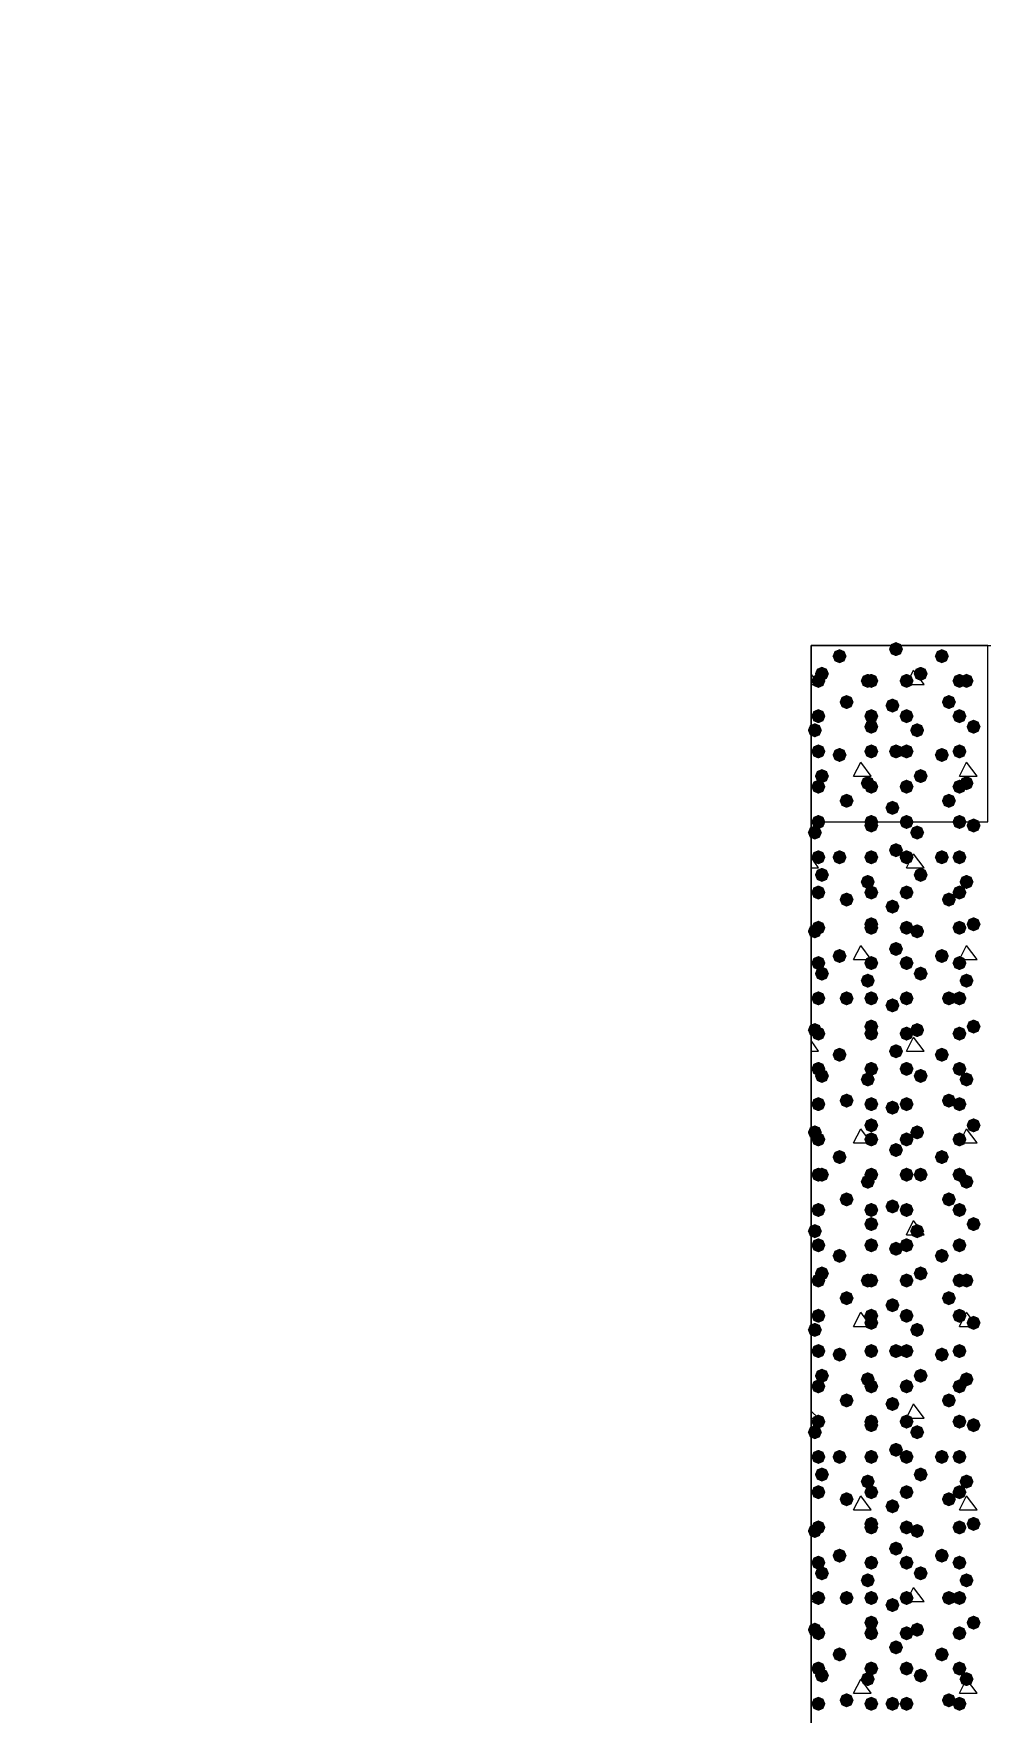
# Model space of a CAD drawing. Header units: millimetres. Extents: x 0 to 420, y 0 to 297.
# Drawn here: x 212.96 to 224.35, y 116.2 to 136.38 of the extents above; entities that cross this region are included whole.
import ezdxf

# ---------------------------------------------------------------- set-up
doc = ezdxf.new("R2010")
doc.units = ezdxf.units.MM
doc.layers.get('0').update_dxf_attribs({"linetype": 'CONTINUOUS'})

msp = doc.modelspace()

# ---------------------------------------------------------------- hatches: boundary and pattern name
at = {"true_color": 0x000007}
for points in [[(222.715667, 128.905), (222.690796, 128.845204), (222.631, 128.820333), (222.571204, 128.845204), (222.546333, 128.905), (222.571204, 128.964796), (222.631, 128.989667), (222.690796, 128.964796)], [(223.393, 128.989667), (223.368129, 128.929871), (223.308333, 128.905), (223.248538, 128.929871), (223.223667, 128.989667), (223.248537, 129.049462), (223.308333, 129.074333), (223.368129, 129.049463)], [(223.943333, 128.905), (223.918462, 128.845204), (223.858667, 128.820333), (223.798871, 128.845204), (223.774, 128.905), (223.798871, 128.964796), (223.858667, 128.989667), (223.918462, 128.964796)], [(222.504, 128.693333), (222.479129, 128.633537), (222.419333, 128.608667), (222.359537, 128.633537), (222.334667, 128.693333), (222.359537, 128.753129), (222.419333, 128.778), (222.479129, 128.753129)], [(223.689333, 128.693333), (223.664463, 128.633537), (223.604667, 128.608667), (223.544871, 128.633537), (223.52, 128.693333), (223.544871, 128.753129), (223.604667, 128.778), (223.664462, 128.753129)], [(222.461667, 128.608667), (222.436796, 128.548871), (222.377, 128.524), (222.317204, 128.548871), (222.292333, 128.608667), (222.317204, 128.668462), (222.377, 128.693333), (222.436796, 128.668463)], [(223.054333, 128.608667), (223.029462, 128.548871), (222.969667, 128.524), (222.909871, 128.548871), (222.885, 128.608667), (222.909871, 128.668462), (222.969667, 128.693333), (223.029462, 128.668463)], [(223.096667, 128.608667), (223.071796, 128.548871), (223.012, 128.524), (222.952204, 128.548871), (222.927333, 128.608667), (222.952204, 128.668462), (223.012, 128.693333), (223.071796, 128.668463)], [(223.52, 128.608667), (223.495129, 128.548871), (223.435333, 128.524), (223.375538, 128.548871), (223.350667, 128.608667), (223.375537, 128.668462), (223.435333, 128.693333), (223.495129, 128.668463)], [(224.155, 128.608667), (224.130129, 128.548871), (224.070333, 128.524), (224.010538, 128.548871), (223.985667, 128.608667), (224.010537, 128.668462), (224.070333, 128.693333), (224.130129, 128.668463)], [(224.239667, 128.608667), (224.214796, 128.548871), (224.155, 128.524), (224.095204, 128.548871), (224.070333, 128.608667), (224.095204, 128.668462), (224.155, 128.693333), (224.214796, 128.668463)], [(222.800333, 128.354667), (222.775462, 128.294871), (222.715667, 128.27), (222.655871, 128.294871), (222.631, 128.354667), (222.655871, 128.414462), (222.715667, 128.439333), (222.775462, 128.414463)], [(223.350667, 128.312333), (223.325796, 128.252537), (223.266, 128.227667), (223.206204, 128.252537), (223.181333, 128.312333), (223.206204, 128.372129), (223.266, 128.397), (223.325796, 128.372129)], [(224.028, 128.354667), (224.003129, 128.294871), (223.943333, 128.27), (223.883537, 128.294871), (223.858667, 128.354667), (223.883537, 128.414462), (223.943333, 128.439333), (224.003129, 128.414463)], [(222.419333, 128.016), (222.394463, 127.956204), (222.334667, 127.931333), (222.274871, 127.956204), (222.25, 128.016), (222.274871, 128.075796), (222.334667, 128.100667), (222.394462, 128.075796)], [(222.461667, 128.185333), (222.436796, 128.125538), (222.377, 128.100667), (222.317204, 128.125538), (222.292333, 128.185333), (222.317204, 128.245129), (222.377, 128.27), (222.436796, 128.245129)], [(223.096667, 128.185333), (223.071796, 128.125538), (223.012, 128.100667), (222.952204, 128.125538), (222.927333, 128.185333), (222.952204, 128.245129), (223.012, 128.27), (223.071796, 128.245129)], [(223.096667, 128.058333), (223.071796, 127.998538), (223.012, 127.973667), (222.952204, 127.998538), (222.927333, 128.058333), (222.952204, 128.118129), (223.012, 128.143), (223.071796, 128.118129)], [(223.52, 128.185333), (223.495129, 128.125538), (223.435333, 128.100667), (223.375538, 128.125538), (223.350667, 128.185333), (223.375537, 128.245129), (223.435333, 128.27), (223.495129, 128.245129)], [(223.647, 128.016), (223.622129, 127.956204), (223.562333, 127.931333), (223.502537, 127.956204), (223.477667, 128.016), (223.502537, 128.075796), (223.562333, 128.100667), (223.622129, 128.075796)], [(224.155, 128.185333), (224.130129, 128.125538), (224.070333, 128.100667), (224.010538, 128.125538), (223.985667, 128.185333), (224.010537, 128.245129), (224.070333, 128.27), (224.130129, 128.245129)], [(224.324333, 128.058333), (224.299463, 127.998538), (224.239667, 127.973667), (224.179871, 127.998538), (224.155, 128.058333), (224.179871, 128.118129), (224.239667, 128.143), (224.299462, 128.118129)], [(222.461667, 127.762), (222.436796, 127.702204), (222.377, 127.677333), (222.317204, 127.702204), (222.292333, 127.762), (222.317204, 127.821796), (222.377, 127.846667), (222.436796, 127.821796)], [(222.715667, 127.719667), (222.690796, 127.659871), (222.631, 127.635), (222.571204, 127.659871), (222.546333, 127.719667), (222.571204, 127.779462), (222.631, 127.804333), (222.690796, 127.779463)], [(223.096667, 127.762), (223.071796, 127.702204), (223.012, 127.677333), (222.952204, 127.702204), (222.927333, 127.762), (222.952204, 127.821796), (223.012, 127.846667), (223.071796, 127.821796)], [(223.393, 127.762), (223.368129, 127.702204), (223.308333, 127.677333), (223.248538, 127.702204), (223.223667, 127.762), (223.248537, 127.821796), (223.308333, 127.846667), (223.368129, 127.821796)], [(223.52, 127.762), (223.495129, 127.702204), (223.435333, 127.677333), (223.375538, 127.702204), (223.350667, 127.762), (223.375537, 127.821796), (223.435333, 127.846667), (223.495129, 127.821796)], [(223.943333, 127.719667), (223.918462, 127.659871), (223.858667, 127.635), (223.798871, 127.659871), (223.774, 127.719667), (223.798871, 127.779462), (223.858667, 127.804333), (223.918462, 127.779463)], [(224.155, 127.762), (224.130129, 127.702204), (224.070333, 127.677333), (224.010538, 127.702204), (223.985667, 127.762), (224.010537, 127.821796), (224.070333, 127.846667), (224.130129, 127.821796)], [(222.504, 127.465667), (222.479129, 127.405871), (222.419333, 127.381), (222.359537, 127.405871), (222.334667, 127.465667), (222.359537, 127.525462), (222.419333, 127.550333), (222.479129, 127.525463)], [(223.689333, 127.465667), (223.664463, 127.405871), (223.604667, 127.381), (223.544871, 127.405871), (223.52, 127.465667), (223.544871, 127.525462), (223.604667, 127.550333), (223.664462, 127.525463)], [(222.461667, 127.338667), (222.436796, 127.278871), (222.377, 127.254), (222.317204, 127.278871), (222.292333, 127.338667), (222.317204, 127.398462), (222.377, 127.423333), (222.436796, 127.398463)], [(223.054333, 127.381), (223.029462, 127.321204), (222.969667, 127.296333), (222.909871, 127.321204), (222.885, 127.381), (222.909871, 127.440796), (222.969667, 127.465667), (223.029462, 127.440796)], [(223.096667, 127.338667), (223.071796, 127.278871), (223.012, 127.254), (222.952204, 127.278871), (222.927333, 127.338667), (222.952204, 127.398462), (223.012, 127.423333), (223.071796, 127.398463)], [(223.52, 127.338667), (223.495129, 127.278871), (223.435333, 127.254), (223.375538, 127.278871), (223.350667, 127.338667), (223.375537, 127.398462), (223.435333, 127.423333), (223.495129, 127.398463)], [(224.155, 127.338667), (224.130129, 127.278871), (224.070333, 127.254), (224.010538, 127.278871), (223.985667, 127.338667), (224.010537, 127.398462), (224.070333, 127.423333), (224.130129, 127.398463)], [(224.239667, 127.381), (224.214796, 127.321204), (224.155, 127.296333), (224.095204, 127.321204), (224.070333, 127.381), (224.095204, 127.440796), (224.155, 127.465667), (224.214796, 127.440796)], [(222.800333, 127.169333), (222.775462, 127.109537), (222.715667, 127.084667), (222.655871, 127.109537), (222.631, 127.169333), (222.655871, 127.229129), (222.715667, 127.254), (222.775462, 127.229129)], [(223.350667, 127.084667), (223.325796, 127.024871), (223.266, 127), (223.206204, 127.024871), (223.181333, 127.084667), (223.206204, 127.144462), (223.266, 127.169333), (223.325796, 127.144463)], [(224.028, 127.169333), (224.003129, 127.109537), (223.943333, 127.084667), (223.883537, 127.109537), (223.858667, 127.169333), (223.883537, 127.229129), (223.943333, 127.254), (224.003129, 127.229129)], [(222.461667, 126.915333), (222.436796, 126.855538), (222.377, 126.830667), (222.317204, 126.855538), (222.292333, 126.915333), (222.317204, 126.975129), (222.377, 127), (222.436796, 126.975129)], [(223.096667, 126.915333), (223.071796, 126.855538), (223.012, 126.830667), (222.952204, 126.855538), (222.927333, 126.915333), (222.952204, 126.975129), (223.012, 127), (223.071796, 126.975129)], [(223.52, 126.915333), (223.495129, 126.855538), (223.435333, 126.830667), (223.375538, 126.855538), (223.350667, 126.915333), (223.375537, 126.975129), (223.435333, 127), (223.495129, 126.975129)], [(224.155, 126.915333), (224.130129, 126.855538), (224.070333, 126.830667), (224.010538, 126.855538), (223.985667, 126.915333), (224.010537, 126.975129), (224.070333, 127), (224.130129, 126.975129)]]:
    msp.add_hatch(color=0, dxfattribs=at).paths.add_polyline_path(points, flags=0)
at = {"true_color": 0x000008}
for points in [[(223.096667, 126.873), (223.071796, 126.813204), (223.012, 126.788333), (222.952204, 126.813204), (222.927333, 126.873), (222.952204, 126.932796), (223.012, 126.957667), (223.071796, 126.932796)], [(224.324333, 126.873), (224.299463, 126.813204), (224.239667, 126.788333), (224.179871, 126.813204), (224.155, 126.873), (224.179871, 126.932796), (224.239667, 126.957667), (224.299462, 126.932796)], [(222.419333, 126.788333), (222.394463, 126.728537), (222.334667, 126.703667), (222.274871, 126.728537), (222.25, 126.788333), (222.274871, 126.848129), (222.334667, 126.873), (222.394462, 126.848129)], [(223.647, 126.788333), (223.622129, 126.728537), (223.562333, 126.703667), (223.502537, 126.728537), (223.477667, 126.788333), (223.502537, 126.848129), (223.562333, 126.873), (223.622129, 126.848129)], [(222.461667, 126.492), (222.436796, 126.432204), (222.377, 126.407333), (222.317204, 126.432204), (222.292333, 126.492), (222.317204, 126.551796), (222.377, 126.576667), (222.436796, 126.551796)], [(222.715667, 126.492), (222.690796, 126.432204), (222.631, 126.407333), (222.571204, 126.432204), (222.546333, 126.492), (222.571204, 126.551796), (222.631, 126.576667), (222.690796, 126.551796)], [(223.096667, 126.492), (223.071796, 126.432204), (223.012, 126.407333), (222.952204, 126.432204), (222.927333, 126.492), (222.952204, 126.551796), (223.012, 126.576667), (223.071796, 126.551796)], [(223.393, 126.576667), (223.368129, 126.516871), (223.308333, 126.492), (223.248538, 126.516871), (223.223667, 126.576667), (223.248537, 126.636462), (223.308333, 126.661333), (223.368129, 126.636463)], [(223.52, 126.492), (223.495129, 126.432204), (223.435333, 126.407333), (223.375538, 126.432204), (223.350667, 126.492), (223.375537, 126.551796), (223.435333, 126.576667), (223.495129, 126.551796)], [(223.943333, 126.492), (223.918462, 126.432204), (223.858667, 126.407333), (223.798871, 126.432204), (223.774, 126.492), (223.798871, 126.551796), (223.858667, 126.576667), (223.918462, 126.551796)], [(224.155, 126.492), (224.130129, 126.432204), (224.070333, 126.407333), (224.010538, 126.432204), (223.985667, 126.492), (224.010537, 126.551796), (224.070333, 126.576667), (224.130129, 126.551796)], [(222.504, 126.280333), (222.479129, 126.220538), (222.419333, 126.195667), (222.359537, 126.220538), (222.334667, 126.280333), (222.359537, 126.340129), (222.419333, 126.365), (222.479129, 126.340129)], [(223.054333, 126.195667), (223.029462, 126.135871), (222.969667, 126.111), (222.909871, 126.135871), (222.885, 126.195667), (222.909871, 126.255462), (222.969667, 126.280333), (223.029462, 126.255463)], [(223.689333, 126.280333), (223.664463, 126.220538), (223.604667, 126.195667), (223.544871, 126.220538), (223.52, 126.280333), (223.544871, 126.340129), (223.604667, 126.365), (223.664462, 126.340129)], [(224.239667, 126.195667), (224.214796, 126.135871), (224.155, 126.111), (224.095204, 126.135871), (224.070333, 126.195667), (224.095204, 126.255462), (224.155, 126.280333), (224.214796, 126.255463)], [(222.461667, 126.068667), (222.436796, 126.008871), (222.377, 125.984), (222.317204, 126.008871), (222.292333, 126.068667), (222.317204, 126.128462), (222.377, 126.153333), (222.436796, 126.128463)], [(223.096667, 126.068667), (223.071796, 126.008871), (223.012, 125.984), (222.952204, 126.008871), (222.927333, 126.068667), (222.952204, 126.128462), (223.012, 126.153333), (223.071796, 126.128463)], [(223.52, 126.068667), (223.495129, 126.008871), (223.435333, 125.984), (223.375538, 126.008871), (223.350667, 126.068667), (223.375537, 126.128462), (223.435333, 126.153333), (223.495129, 126.128463)], [(224.155, 126.068667), (224.130129, 126.008871), (224.070333, 125.984), (224.010538, 126.008871), (223.985667, 126.068667), (224.010537, 126.128462), (224.070333, 126.153333), (224.130129, 126.128463)], [(222.800333, 125.984), (222.775462, 125.924204), (222.715667, 125.899333), (222.655871, 125.924204), (222.631, 125.984), (222.655871, 126.043796), (222.715667, 126.068667), (222.775462, 126.043796)], [(223.350667, 125.899333), (223.325796, 125.839537), (223.266, 125.814667), (223.206204, 125.839537), (223.181333, 125.899333), (223.206204, 125.959129), (223.266, 125.984), (223.325796, 125.959129)], [(224.028, 125.984), (224.003129, 125.924204), (223.943333, 125.899333), (223.883537, 125.924204), (223.858667, 125.984), (223.883537, 126.043796), (223.943333, 126.068667), (224.003129, 126.043796)], [(222.419333, 125.603), (222.394463, 125.543204), (222.334667, 125.518333), (222.274871, 125.543204), (222.25, 125.603), (222.274871, 125.662796), (222.334667, 125.687667), (222.394462, 125.662796)], [(222.461667, 125.645333), (222.436796, 125.585538), (222.377, 125.560667), (222.317204, 125.585538), (222.292333, 125.645333), (222.317204, 125.705129), (222.377, 125.73), (222.436796, 125.705129)], [(223.096667, 125.687667), (223.071796, 125.627871), (223.012, 125.603), (222.952204, 125.627871), (222.927333, 125.687667), (222.952204, 125.747462), (223.012, 125.772333), (223.071796, 125.747463)], [(223.096667, 125.645333), (223.071796, 125.585538), (223.012, 125.560667), (222.952204, 125.585538), (222.927333, 125.645333), (222.952204, 125.705129), (223.012, 125.73), (223.071796, 125.705129)], [(223.52, 125.645333), (223.495129, 125.585538), (223.435333, 125.560667), (223.375538, 125.585538), (223.350667, 125.645333), (223.375537, 125.705129), (223.435333, 125.73), (223.495129, 125.705129)], [(223.647, 125.603), (223.622129, 125.543204), (223.562333, 125.518333), (223.502537, 125.543204), (223.477667, 125.603), (223.502537, 125.662796), (223.562333, 125.687667), (223.622129, 125.662796)], [(224.155, 125.645333), (224.130129, 125.585538), (224.070333, 125.560667), (224.010538, 125.585538), (223.985667, 125.645333), (224.010537, 125.705129), (224.070333, 125.73), (224.130129, 125.705129)], [(224.324333, 125.687667), (224.299463, 125.627871), (224.239667, 125.603), (224.179871, 125.627871), (224.155, 125.687667), (224.179871, 125.747462), (224.239667, 125.772333), (224.299462, 125.747463)], [(223.393, 125.391333), (223.368129, 125.331537), (223.308333, 125.306667), (223.248538, 125.331537), (223.223667, 125.391333), (223.248537, 125.451129), (223.308333, 125.476), (223.368129, 125.451129)], [(222.461667, 125.222), (222.436796, 125.162204), (222.377, 125.137333), (222.317204, 125.162204), (222.292333, 125.222), (222.317204, 125.281796), (222.377, 125.306667), (222.436796, 125.281796)], [(222.715667, 125.306667), (222.690796, 125.246871), (222.631, 125.222), (222.571204, 125.246871), (222.546333, 125.306667), (222.571204, 125.366462), (222.631, 125.391333), (222.690796, 125.366463)], [(223.096667, 125.222), (223.071796, 125.162204), (223.012, 125.137333), (222.952204, 125.162204), (222.927333, 125.222), (222.952204, 125.281796), (223.012, 125.306667), (223.071796, 125.281796)], [(223.52, 125.222), (223.495129, 125.162204), (223.435333, 125.137333), (223.375538, 125.162204), (223.350667, 125.222), (223.375537, 125.281796), (223.435333, 125.306667), (223.495129, 125.281796)], [(223.943333, 125.306667), (223.918462, 125.246871), (223.858667, 125.222), (223.798871, 125.246871), (223.774, 125.306667), (223.798871, 125.366462), (223.858667, 125.391333), (223.918462, 125.366463)], [(224.155, 125.222), (224.130129, 125.162204), (224.070333, 125.137333), (224.010538, 125.162204), (223.985667, 125.222), (224.010537, 125.281796), (224.070333, 125.306667), (224.130129, 125.281796)], [(222.504, 125.095), (222.479129, 125.035204), (222.419333, 125.010333), (222.359537, 125.035204), (222.334667, 125.095), (222.359537, 125.154796), (222.419333, 125.179667), (222.479129, 125.154796)], [(223.054333, 125.010333), (223.029462, 124.950538), (222.969667, 124.925667), (222.909871, 124.950538), (222.885, 125.010333), (222.909871, 125.070129), (222.969667, 125.095), (223.029462, 125.070129)], [(223.689333, 125.095), (223.664463, 125.035204), (223.604667, 125.010333), (223.544871, 125.035204), (223.52, 125.095), (223.544871, 125.154796), (223.604667, 125.179667), (223.664462, 125.154796)], [(224.239667, 125.010333), (224.214796, 124.950538), (224.155, 124.925667), (224.095204, 124.950538), (224.070333, 125.010333), (224.095204, 125.070129), (224.155, 125.095), (224.214796, 125.070129)], [(222.461667, 124.798667), (222.436796, 124.738871), (222.377, 124.714), (222.317204, 124.738871), (222.292333, 124.798667), (222.317204, 124.858462), (222.377, 124.883333), (222.436796, 124.858463)], [(222.800333, 124.798667), (222.775462, 124.738871), (222.715667, 124.714), (222.655871, 124.738871), (222.631, 124.798667), (222.655871, 124.858462), (222.715667, 124.883333), (222.775462, 124.858463)], [(223.096667, 124.798667), (223.071796, 124.738871), (223.012, 124.714), (222.952204, 124.738871), (222.927333, 124.798667), (222.952204, 124.858462), (223.012, 124.883333), (223.071796, 124.858463)], [(223.52, 124.798667), (223.495129, 124.738871), (223.435333, 124.714), (223.375538, 124.738871), (223.350667, 124.798667), (223.375537, 124.858462), (223.435333, 124.883333), (223.495129, 124.858463)], [(224.028, 124.798667), (224.003129, 124.738871), (223.943333, 124.714), (223.883537, 124.738871), (223.858667, 124.798667), (223.883537, 124.858462), (223.943333, 124.883333), (224.003129, 124.858463)], [(224.155, 124.798667), (224.130129, 124.738871), (224.070333, 124.714), (224.010538, 124.738871), (223.985667, 124.798667), (224.010537, 124.858462), (224.070333, 124.883333), (224.130129, 124.858463)], [(223.350667, 124.714), (223.325796, 124.654204), (223.266, 124.629333), (223.206204, 124.654204), (223.181333, 124.714), (223.206204, 124.773796), (223.266, 124.798667), (223.325796, 124.773796)], [(222.419333, 124.417667), (222.394463, 124.357871), (222.334667, 124.333), (222.274871, 124.357871), (222.25, 124.417667), (222.274871, 124.477462), (222.334667, 124.502333), (222.394462, 124.477463)], [(223.096667, 124.46), (223.071796, 124.400204), (223.012, 124.375333), (222.952204, 124.400204), (222.927333, 124.46), (222.952204, 124.519796), (223.012, 124.544667), (223.071796, 124.519796)], [(223.647, 124.417667), (223.622129, 124.357871), (223.562333, 124.333), (223.502537, 124.357871), (223.477667, 124.417667), (223.502537, 124.477462), (223.562333, 124.502333), (223.622129, 124.477463)], [(224.324333, 124.46), (224.299463, 124.400204), (224.239667, 124.375333), (224.179871, 124.400204), (224.155, 124.46), (224.179871, 124.519796), (224.239667, 124.544667), (224.299462, 124.519796)], [(222.461667, 124.375333), (222.436796, 124.315538), (222.377, 124.290667), (222.317204, 124.315538), (222.292333, 124.375333), (222.317204, 124.435129), (222.377, 124.46), (222.436796, 124.435129)], [(223.096667, 124.375333), (223.071796, 124.315538), (223.012, 124.290667), (222.952204, 124.315538), (222.927333, 124.375333), (222.952204, 124.435129), (223.012, 124.46), (223.071796, 124.435129)], [(223.52, 124.375333), (223.495129, 124.315538), (223.435333, 124.290667), (223.375538, 124.315538), (223.350667, 124.375333), (223.375537, 124.435129), (223.435333, 124.46), (223.495129, 124.435129)], [(224.155, 124.375333), (224.130129, 124.315538), (224.070333, 124.290667), (224.010538, 124.315538), (223.985667, 124.375333), (224.010537, 124.435129), (224.070333, 124.46), (224.130129, 124.435129)], [(222.715667, 124.121333), (222.690796, 124.061537), (222.631, 124.036667), (222.571204, 124.061537), (222.546333, 124.121333), (222.571204, 124.181129), (222.631, 124.206), (222.690796, 124.181129)], [(223.393, 124.163667), (223.368129, 124.103871), (223.308333, 124.079), (223.248538, 124.103871), (223.223667, 124.163667), (223.248537, 124.223462), (223.308333, 124.248333), (223.368129, 124.223463)], [(223.943333, 124.121333), (223.918462, 124.061537), (223.858667, 124.036667), (223.798871, 124.061537), (223.774, 124.121333), (223.798871, 124.181129), (223.858667, 124.206), (223.918462, 124.181129)], [(222.461667, 123.952), (222.436796, 123.892204), (222.377, 123.867333), (222.317204, 123.892204), (222.292333, 123.952), (222.317204, 124.011796), (222.377, 124.036667), (222.436796, 124.011796)], [(222.504, 123.867333), (222.479129, 123.807538), (222.419333, 123.782667), (222.359537, 123.807538), (222.334667, 123.867333), (222.359537, 123.927129), (222.419333, 123.952), (222.479129, 123.927129)], [(223.054333, 123.825), (223.029462, 123.765204), (222.969667, 123.740333), (222.909871, 123.765204), (222.885, 123.825), (222.909871, 123.884796), (222.969667, 123.909667), (223.029462, 123.884796)], [(223.096667, 123.952), (223.071796, 123.892204), (223.012, 123.867333), (222.952204, 123.892204), (222.927333, 123.952), (222.952204, 124.011796), (223.012, 124.036667), (223.071796, 124.011796)], [(223.52, 123.952), (223.495129, 123.892204), (223.435333, 123.867333), (223.375538, 123.892204), (223.350667, 123.952), (223.375537, 124.011796), (223.435333, 124.036667), (223.495129, 124.011796)], [(223.689333, 123.867333), (223.664463, 123.807538), (223.604667, 123.782667), (223.544871, 123.807538), (223.52, 123.867333), (223.544871, 123.927129), (223.604667, 123.952), (223.664462, 123.927129)], [(224.155, 123.952), (224.130129, 123.892204), (224.070333, 123.867333), (224.010538, 123.892204), (223.985667, 123.952), (224.010537, 124.011796), (224.070333, 124.036667), (224.130129, 124.011796)], [(224.239667, 123.825), (224.214796, 123.765204), (224.155, 123.740333), (224.095204, 123.765204), (224.070333, 123.825), (224.095204, 123.884796), (224.155, 123.909667), (224.214796, 123.884796)], [(222.800333, 123.571), (222.775462, 123.511204), (222.715667, 123.486333), (222.655871, 123.511204), (222.631, 123.571), (222.655871, 123.630796), (222.715667, 123.655667), (222.775462, 123.630796)], [(224.028, 123.571), (224.003129, 123.511204), (223.943333, 123.486333), (223.883537, 123.511204), (223.858667, 123.571), (223.883537, 123.630796), (223.943333, 123.655667), (224.003129, 123.630796)], [(222.461667, 123.528667), (222.436796, 123.468871), (222.377, 123.444), (222.317204, 123.468871), (222.292333, 123.528667), (222.317204, 123.588462), (222.377, 123.613333), (222.436796, 123.588463)], [(223.096667, 123.528667), (223.071796, 123.468871), (223.012, 123.444), (222.952204, 123.468871), (222.927333, 123.528667), (222.952204, 123.588462), (223.012, 123.613333), (223.071796, 123.588463)], [(223.350667, 123.486333), (223.325796, 123.426537), (223.266, 123.401667), (223.206204, 123.426537), (223.181333, 123.486333), (223.206204, 123.546129), (223.266, 123.571), (223.325796, 123.546129)], [(223.52, 123.528667), (223.495129, 123.468871), (223.435333, 123.444), (223.375538, 123.468871), (223.350667, 123.528667), (223.375537, 123.588462), (223.435333, 123.613333), (223.495129, 123.588463)], [(224.155, 123.528667), (224.130129, 123.468871), (224.070333, 123.444), (224.010538, 123.468871), (223.985667, 123.528667), (224.010537, 123.588462), (224.070333, 123.613333), (224.130129, 123.588463)], [(222.419333, 123.19), (222.394463, 123.130204), (222.334667, 123.105333), (222.274871, 123.130204), (222.25, 123.19), (222.274871, 123.249796), (222.334667, 123.274667), (222.394462, 123.249796)], [(223.096667, 123.274667), (223.071796, 123.214871), (223.012, 123.19), (222.952204, 123.214871), (222.927333, 123.274667), (222.952204, 123.334462), (223.012, 123.359333), (223.071796, 123.334463)], [(223.647, 123.19), (223.622129, 123.130204), (223.562333, 123.105333), (223.502537, 123.130204), (223.477667, 123.19), (223.502537, 123.249796), (223.562333, 123.274667), (223.622129, 123.249796)], [(224.324333, 123.274667), (224.299463, 123.214871), (224.239667, 123.19), (224.179871, 123.214871), (224.155, 123.274667), (224.179871, 123.334462), (224.239667, 123.359333), (224.299462, 123.334463)], [(222.461667, 123.105333), (222.436796, 123.045538), (222.377, 123.020667), (222.317204, 123.045538), (222.292333, 123.105333), (222.317204, 123.165129), (222.377, 123.19), (222.436796, 123.165129)], [(223.096667, 123.105333), (223.071796, 123.045538), (223.012, 123.020667), (222.952204, 123.045538), (222.927333, 123.105333), (222.952204, 123.165129), (223.012, 123.19), (223.071796, 123.165129)], [(223.393, 122.978333), (223.368129, 122.918538), (223.308333, 122.893667), (223.248538, 122.918538), (223.223667, 122.978333), (223.248537, 123.038129), (223.308333, 123.063), (223.368129, 123.038129)], [(223.52, 123.105333), (223.495129, 123.045538), (223.435333, 123.020667), (223.375538, 123.045538), (223.350667, 123.105333), (223.375537, 123.165129), (223.435333, 123.19), (223.495129, 123.165129)], [(224.155, 123.105333), (224.130129, 123.045538), (224.070333, 123.020667), (224.010538, 123.045538), (223.985667, 123.105333), (224.010537, 123.165129), (224.070333, 123.19), (224.130129, 123.165129)], [(222.715667, 122.893667), (222.690796, 122.833871), (222.631, 122.809), (222.571204, 122.833871), (222.546333, 122.893667), (222.571204, 122.953462), (222.631, 122.978333), (222.690796, 122.953463)], [(223.943333, 122.893667), (223.918462, 122.833871), (223.858667, 122.809), (223.798871, 122.833871), (223.774, 122.893667), (223.798871, 122.953462), (223.858667, 122.978333), (223.918462, 122.953463)], [(222.461667, 122.682), (222.436796, 122.622204), (222.377, 122.597333), (222.317204, 122.622204), (222.292333, 122.682), (222.317204, 122.741796), (222.377, 122.766667), (222.436796, 122.741796)], [(222.504, 122.682), (222.479129, 122.622204), (222.419333, 122.597333), (222.359537, 122.622204), (222.334667, 122.682), (222.359537, 122.741796), (222.419333, 122.766667), (222.479129, 122.741796)], [(223.054333, 122.597333), (223.029462, 122.537537), (222.969667, 122.512667), (222.909871, 122.537537), (222.885, 122.597333), (222.909871, 122.657129), (222.969667, 122.682), (223.029462, 122.657129)], [(223.096667, 122.682), (223.071796, 122.622204), (223.012, 122.597333), (222.952204, 122.622204), (222.927333, 122.682), (222.952204, 122.741796), (223.012, 122.766667), (223.071796, 122.741796)], [(223.52, 122.682), (223.495129, 122.622204), (223.435333, 122.597333), (223.375538, 122.622204), (223.350667, 122.682), (223.375537, 122.741796), (223.435333, 122.766667), (223.495129, 122.741796)], [(223.689333, 122.682), (223.664463, 122.622204), (223.604667, 122.597333), (223.544871, 122.622204), (223.52, 122.682), (223.544871, 122.741796), (223.604667, 122.766667), (223.664462, 122.741796)], [(224.155, 122.682), (224.130129, 122.622204), (224.070333, 122.597333), (224.010538, 122.622204), (223.985667, 122.682), (224.010537, 122.741796), (224.070333, 122.766667), (224.130129, 122.741796)], [(224.239667, 122.597333), (224.214796, 122.537537), (224.155, 122.512667), (224.095204, 122.537537), (224.070333, 122.597333), (224.095204, 122.657129), (224.155, 122.682), (224.214796, 122.657129)], [(222.800333, 122.385667), (222.775462, 122.325871), (222.715667, 122.301), (222.655871, 122.325871), (222.631, 122.385667), (222.655871, 122.445462), (222.715667, 122.470333), (222.775462, 122.445463)], [(224.028, 122.385667), (224.003129, 122.325871), (223.943333, 122.301), (223.883537, 122.325871), (223.858667, 122.385667), (223.883537, 122.445462), (223.943333, 122.470333), (224.003129, 122.445463)], [(222.461667, 122.258667), (222.436796, 122.198871), (222.377, 122.174), (222.317204, 122.198871), (222.292333, 122.258667), (222.317204, 122.318462), (222.377, 122.343333), (222.436796, 122.318463)], [(223.096667, 122.258667), (223.071796, 122.198871), (223.012, 122.174), (222.952204, 122.198871), (222.927333, 122.258667), (222.952204, 122.318462), (223.012, 122.343333), (223.071796, 122.318463)], [(223.350667, 122.301), (223.325796, 122.241204), (223.266, 122.216333), (223.206204, 122.241204), (223.181333, 122.301), (223.206204, 122.360796), (223.266, 122.385667), (223.325796, 122.360796)], [(223.52, 122.258667), (223.495129, 122.198871), (223.435333, 122.174), (223.375538, 122.198871), (223.350667, 122.258667), (223.375537, 122.318462), (223.435333, 122.343333), (223.495129, 122.318463)], [(224.155, 122.258667), (224.130129, 122.198871), (224.070333, 122.174), (224.010538, 122.198871), (223.985667, 122.258667), (224.010537, 122.318462), (224.070333, 122.343333), (224.130129, 122.318463)], [(222.419333, 122.004667), (222.394463, 121.944871), (222.334667, 121.92), (222.274871, 121.944871), (222.25, 122.004667), (222.274871, 122.064462), (222.334667, 122.089333), (222.394462, 122.064463)], [(223.096667, 122.089333), (223.071796, 122.029537), (223.012, 122.004667), (222.952204, 122.029537), (222.927333, 122.089333), (222.952204, 122.149129), (223.012, 122.174), (223.071796, 122.149129)], [(223.647, 122.004667), (223.622129, 121.944871), (223.562333, 121.92), (223.502537, 121.944871), (223.477667, 122.004667), (223.502537, 122.064462), (223.562333, 122.089333), (223.622129, 122.064463)], [(224.324333, 122.089333), (224.299463, 122.029537), (224.239667, 122.004667), (224.179871, 122.029537), (224.155, 122.089333), (224.179871, 122.149129), (224.239667, 122.174), (224.299462, 122.149129)], [(222.461667, 121.835333), (222.436796, 121.775538), (222.377, 121.750667), (222.317204, 121.775538), (222.292333, 121.835333), (222.317204, 121.895129), (222.377, 121.92), (222.436796, 121.895129)], [(223.096667, 121.835333), (223.071796, 121.775538), (223.012, 121.750667), (222.952204, 121.775538), (222.927333, 121.835333), (222.952204, 121.895129), (223.012, 121.92), (223.071796, 121.895129)], [(223.393, 121.793), (223.368129, 121.733204), (223.308333, 121.708333), (223.248538, 121.733204), (223.223667, 121.793), (223.248537, 121.852796), (223.308333, 121.877667), (223.368129, 121.852796)], [(223.52, 121.835333), (223.495129, 121.775538), (223.435333, 121.750667), (223.375538, 121.775538), (223.350667, 121.835333), (223.375537, 121.895129), (223.435333, 121.92), (223.495129, 121.895129)], [(224.155, 121.835333), (224.130129, 121.775538), (224.070333, 121.750667), (224.010538, 121.775538), (223.985667, 121.835333), (224.010537, 121.895129), (224.070333, 121.92), (224.130129, 121.895129)], [(222.715667, 121.708333), (222.690796, 121.648537), (222.631, 121.623667), (222.571204, 121.648537), (222.546333, 121.708333), (222.571204, 121.768129), (222.631, 121.793), (222.690796, 121.768129)], [(223.943333, 121.708333), (223.918462, 121.648537), (223.858667, 121.623667), (223.798871, 121.648537), (223.774, 121.708333), (223.798871, 121.768129), (223.858667, 121.793), (223.918462, 121.768129)], [(222.461667, 121.412), (222.436796, 121.352204), (222.377, 121.327333), (222.317204, 121.352204), (222.292333, 121.412), (222.317204, 121.471796), (222.377, 121.496667), (222.436796, 121.471796)], [(222.504, 121.496667), (222.479129, 121.436871), (222.419333, 121.412), (222.359537, 121.436871), (222.334667, 121.496667), (222.359537, 121.556462), (222.419333, 121.581333), (222.479129, 121.556463)], [(223.054333, 121.412), (223.029462, 121.352204), (222.969667, 121.327333), (222.909871, 121.352204), (222.885, 121.412), (222.909871, 121.471796), (222.969667, 121.496667), (223.029462, 121.471796)], [(223.096667, 121.412), (223.071796, 121.352204), (223.012, 121.327333), (222.952204, 121.352204), (222.927333, 121.412), (222.952204, 121.471796), (223.012, 121.496667), (223.071796, 121.471796)], [(223.52, 121.412), (223.495129, 121.352204), (223.435333, 121.327333), (223.375538, 121.352204), (223.350667, 121.412), (223.375537, 121.471796), (223.435333, 121.496667), (223.495129, 121.471796)], [(223.689333, 121.496667), (223.664463, 121.436871), (223.604667, 121.412), (223.544871, 121.436871), (223.52, 121.496667), (223.544871, 121.556462), (223.604667, 121.581333), (223.664462, 121.556463)], [(224.155, 121.412), (224.130129, 121.352204), (224.070333, 121.327333), (224.010538, 121.352204), (223.985667, 121.412), (224.010537, 121.471796), (224.070333, 121.496667), (224.130129, 121.471796)], [(224.239667, 121.412), (224.214796, 121.352204), (224.155, 121.327333), (224.095204, 121.352204), (224.070333, 121.412), (224.095204, 121.471796), (224.155, 121.496667), (224.214796, 121.471796)], [(222.800333, 121.200333), (222.775462, 121.140537), (222.715667, 121.115667), (222.655871, 121.140537), (222.631, 121.200333), (222.655871, 121.260129), (222.715667, 121.285), (222.775462, 121.260129)], [(224.028, 121.200333), (224.003129, 121.140537), (223.943333, 121.115667), (223.883537, 121.140537), (223.858667, 121.200333), (223.883537, 121.260129), (223.943333, 121.285), (224.003129, 121.260129)], [(222.461667, 120.988667), (222.436796, 120.928871), (222.377, 120.904), (222.317204, 120.928871), (222.292333, 120.988667), (222.317204, 121.048462), (222.377, 121.073333), (222.436796, 121.048463)], [(223.096667, 120.988667), (223.071796, 120.928871), (223.012, 120.904), (222.952204, 120.928871), (222.927333, 120.988667), (222.952204, 121.048462), (223.012, 121.073333), (223.071796, 121.048463)], [(223.350667, 121.115667), (223.325796, 121.055871), (223.266, 121.031), (223.206204, 121.055871), (223.181333, 121.115667), (223.206204, 121.175462), (223.266, 121.200333), (223.325796, 121.175463)], [(223.52, 120.988667), (223.495129, 120.928871), (223.435333, 120.904), (223.375538, 120.928871), (223.350667, 120.988667), (223.375537, 121.048462), (223.435333, 121.073333), (223.495129, 121.048463)], [(224.155, 120.988667), (224.130129, 120.928871), (224.070333, 120.904), (224.010538, 120.928871), (223.985667, 120.988667), (224.010537, 121.048462), (224.070333, 121.073333), (224.130129, 121.048463)], [(222.419333, 120.819333), (222.394463, 120.759537), (222.334667, 120.734667), (222.274871, 120.759537), (222.25, 120.819333), (222.274871, 120.879129), (222.334667, 120.904), (222.394462, 120.879129)], [(223.096667, 120.904), (223.071796, 120.844204), (223.012, 120.819333), (222.952204, 120.844204), (222.927333, 120.904), (222.952204, 120.963796), (223.012, 120.988667), (223.071796, 120.963796)], [(223.647, 120.819333), (223.622129, 120.759537), (223.562333, 120.734667), (223.502537, 120.759537), (223.477667, 120.819333), (223.502537, 120.879129), (223.562333, 120.904), (223.622129, 120.879129)], [(224.324333, 120.904), (224.299463, 120.844204), (224.239667, 120.819333), (224.179871, 120.844204), (224.155, 120.904), (224.179871, 120.963796), (224.239667, 120.988667), (224.299462, 120.963796)], [(222.461667, 120.565333), (222.436796, 120.505538), (222.377, 120.480667), (222.317204, 120.505538), (222.292333, 120.565333), (222.317204, 120.625129), (222.377, 120.65), (222.436796, 120.625129)], [(223.096667, 120.565333), (223.071796, 120.505538), (223.012, 120.480667), (222.952204, 120.505538), (222.927333, 120.565333), (222.952204, 120.625129), (223.012, 120.65), (223.071796, 120.625129)], [(223.393, 120.565333), (223.368129, 120.505538), (223.308333, 120.480667), (223.248538, 120.505538), (223.223667, 120.565333), (223.248537, 120.625129), (223.308333, 120.65), (223.368129, 120.625129)], [(223.52, 120.565333), (223.495129, 120.505538), (223.435333, 120.480667), (223.375538, 120.505538), (223.350667, 120.565333), (223.375537, 120.625129), (223.435333, 120.65), (223.495129, 120.625129)], [(224.155, 120.565333), (224.130129, 120.505538), (224.070333, 120.480667), (224.010538, 120.505538), (223.985667, 120.565333), (224.010537, 120.625129), (224.070333, 120.65), (224.130129, 120.625129)], [(222.715667, 120.523), (222.690796, 120.463204), (222.631, 120.438333), (222.571204, 120.463204), (222.546333, 120.523), (222.571204, 120.582796), (222.631, 120.607667), (222.690796, 120.582796)], [(223.943333, 120.523), (223.918462, 120.463204), (223.858667, 120.438333), (223.798871, 120.463204), (223.774, 120.523), (223.798871, 120.582796), (223.858667, 120.607667), (223.918462, 120.582796)], [(222.461667, 120.142), (222.436796, 120.082204), (222.377, 120.057333), (222.317204, 120.082204), (222.292333, 120.142), (222.317204, 120.201796), (222.377, 120.226667), (222.436796, 120.201796)], [(222.504, 120.269), (222.479129, 120.209204), (222.419333, 120.184333), (222.359537, 120.209204), (222.334667, 120.269), (222.359537, 120.328796), (222.419333, 120.353667), (222.479129, 120.328796)], [(223.054333, 120.226667), (223.029462, 120.166871), (222.969667, 120.142), (222.909871, 120.166871), (222.885, 120.226667), (222.909871, 120.286462), (222.969667, 120.311333), (223.029462, 120.286463)], [(223.096667, 120.142), (223.071796, 120.082204), (223.012, 120.057333), (222.952204, 120.082204), (222.927333, 120.142), (222.952204, 120.201796), (223.012, 120.226667), (223.071796, 120.201796)], [(223.52, 120.142), (223.495129, 120.082204), (223.435333, 120.057333), (223.375538, 120.082204), (223.350667, 120.142), (223.375537, 120.201796), (223.435333, 120.226667), (223.495129, 120.201796)], [(223.689333, 120.269), (223.664463, 120.209204), (223.604667, 120.184333), (223.544871, 120.209204), (223.52, 120.269), (223.544871, 120.328796), (223.604667, 120.353667), (223.664462, 120.328796)], [(224.155, 120.142), (224.130129, 120.082204), (224.070333, 120.057333), (224.010538, 120.082204), (223.985667, 120.142), (224.010537, 120.201796), (224.070333, 120.226667), (224.130129, 120.201796)], [(224.239667, 120.226667), (224.214796, 120.166871), (224.155, 120.142), (224.095204, 120.166871), (224.070333, 120.226667), (224.095204, 120.286462), (224.155, 120.311333), (224.214796, 120.286463)], [(222.800333, 119.972667), (222.775462, 119.912871), (222.715667, 119.888), (222.655871, 119.912871), (222.631, 119.972667), (222.655871, 120.032462), (222.715667, 120.057333), (222.775462, 120.032463)], [(224.028, 119.972667), (224.003129, 119.912871), (223.943333, 119.888), (223.883537, 119.912871), (223.858667, 119.972667), (223.883537, 120.032462), (223.943333, 120.057333), (224.003129, 120.032463)], [(223.350667, 119.930333), (223.325796, 119.870538), (223.266, 119.845667), (223.206204, 119.870538), (223.181333, 119.930333), (223.206204, 119.990129), (223.266, 120.015), (223.325796, 119.990129)], [(222.419333, 119.591667), (222.394463, 119.531871), (222.334667, 119.507), (222.274871, 119.531871), (222.25, 119.591667), (222.274871, 119.651462), (222.334667, 119.676333), (222.394462, 119.651463)], [(222.461667, 119.718667), (222.436796, 119.658871), (222.377, 119.634), (222.317204, 119.658871), (222.292333, 119.718667), (222.317204, 119.778462), (222.377, 119.803333), (222.436796, 119.778463)], [(223.096667, 119.718667), (223.071796, 119.658871), (223.012, 119.634), (222.952204, 119.658871), (222.927333, 119.718667), (222.952204, 119.778462), (223.012, 119.803333), (223.071796, 119.778463)], [(223.096667, 119.676333), (223.071796, 119.616537), (223.012, 119.591667), (222.952204, 119.616537), (222.927333, 119.676333), (222.952204, 119.736129), (223.012, 119.761), (223.071796, 119.736129)], [(223.52, 119.718667), (223.495129, 119.658871), (223.435333, 119.634), (223.375538, 119.658871), (223.350667, 119.718667), (223.375537, 119.778462), (223.435333, 119.803333), (223.495129, 119.778463)], [(223.647, 119.591667), (223.622129, 119.531871), (223.562333, 119.507), (223.502537, 119.531871), (223.477667, 119.591667), (223.502537, 119.651462), (223.562333, 119.676333), (223.622129, 119.651463)], [(224.155, 119.718667), (224.130129, 119.658871), (224.070333, 119.634), (224.010538, 119.658871), (223.985667, 119.718667), (224.010537, 119.778462), (224.070333, 119.803333), (224.130129, 119.778463)], [(224.324333, 119.676333), (224.299463, 119.616537), (224.239667, 119.591667), (224.179871, 119.616537), (224.155, 119.676333), (224.179871, 119.736129), (224.239667, 119.761), (224.299462, 119.736129)], [(223.393, 119.38), (223.368129, 119.320204), (223.308333, 119.295333), (223.248538, 119.320204), (223.223667, 119.38), (223.248537, 119.439796), (223.308333, 119.464667), (223.368129, 119.439796)], [(222.461667, 119.295333), (222.436796, 119.235538), (222.377, 119.210667), (222.317204, 119.235538), (222.292333, 119.295333), (222.317204, 119.355129), (222.377, 119.38), (222.436796, 119.355129)], [(222.715667, 119.295333), (222.690796, 119.235538), (222.631, 119.210667), (222.571204, 119.235538), (222.546333, 119.295333), (222.571204, 119.355129), (222.631, 119.38), (222.690796, 119.355129)], [(223.096667, 119.295333), (223.071796, 119.235538), (223.012, 119.210667), (222.952204, 119.235538), (222.927333, 119.295333), (222.952204, 119.355129), (223.012, 119.38), (223.071796, 119.355129)], [(223.52, 119.295333), (223.495129, 119.235538), (223.435333, 119.210667), (223.375538, 119.235538), (223.350667, 119.295333), (223.375537, 119.355129), (223.435333, 119.38), (223.495129, 119.355129)], [(223.943333, 119.295333), (223.918462, 119.235538), (223.858667, 119.210667), (223.798871, 119.235538), (223.774, 119.295333), (223.798871, 119.355129), (223.858667, 119.38), (223.918462, 119.355129)], [(224.155, 119.295333), (224.130129, 119.235538), (224.070333, 119.210667), (224.010538, 119.235538), (223.985667, 119.295333), (224.010537, 119.355129), (224.070333, 119.38), (224.130129, 119.355129)], [(222.504, 119.083667), (222.479129, 119.023871), (222.419333, 118.999), (222.359537, 119.023871), (222.334667, 119.083667), (222.359537, 119.143462), (222.419333, 119.168333), (222.479129, 119.143463)], [(223.054333, 118.999), (223.029462, 118.939204), (222.969667, 118.914333), (222.909871, 118.939204), (222.885, 118.999), (222.909871, 119.058796), (222.969667, 119.083667), (223.029462, 119.058796)], [(223.689333, 119.083667), (223.664463, 119.023871), (223.604667, 118.999), (223.544871, 119.023871), (223.52, 119.083667), (223.544871, 119.143462), (223.604667, 119.168333), (223.664462, 119.143463)], [(224.239667, 118.999), (224.214796, 118.939204), (224.155, 118.914333), (224.095204, 118.939204), (224.070333, 118.999), (224.095204, 119.058796), (224.155, 119.083667), (224.214796, 119.058796)], [(222.461667, 118.872), (222.436796, 118.812204), (222.377, 118.787333), (222.317204, 118.812204), (222.292333, 118.872), (222.317204, 118.931796), (222.377, 118.956667), (222.436796, 118.931796)], [(222.800333, 118.787333), (222.775462, 118.727537), (222.715667, 118.702667), (222.655871, 118.727537), (222.631, 118.787333), (222.655871, 118.847129), (222.715667, 118.872), (222.775462, 118.847129)], [(223.096667, 118.872), (223.071796, 118.812204), (223.012, 118.787333), (222.952204, 118.812204), (222.927333, 118.872), (222.952204, 118.931796), (223.012, 118.956667), (223.071796, 118.931796)], [(223.52, 118.872), (223.495129, 118.812204), (223.435333, 118.787333), (223.375538, 118.812204), (223.350667, 118.872), (223.375537, 118.931796), (223.435333, 118.956667), (223.495129, 118.931796)], [(224.028, 118.787333), (224.003129, 118.727537), (223.943333, 118.702667), (223.883537, 118.727537), (223.858667, 118.787333), (223.883537, 118.847129), (223.943333, 118.872), (224.003129, 118.847129)], [(224.155, 118.872), (224.130129, 118.812204), (224.070333, 118.787333), (224.010538, 118.812204), (223.985667, 118.872), (224.010537, 118.931796), (224.070333, 118.956667), (224.130129, 118.931796)], [(223.350667, 118.702667), (223.325796, 118.642871), (223.266, 118.618), (223.206204, 118.642871), (223.181333, 118.702667), (223.206204, 118.762462), (223.266, 118.787333), (223.325796, 118.762463)], [(222.419333, 118.406333), (222.394463, 118.346537), (222.334667, 118.321667), (222.274871, 118.346537), (222.25, 118.406333), (222.274871, 118.466129), (222.334667, 118.491), (222.394462, 118.466129)], [(222.461667, 118.448667), (222.436796, 118.388871), (222.377, 118.364), (222.317204, 118.388871), (222.292333, 118.448667), (222.317204, 118.508462), (222.377, 118.533333), (222.436796, 118.508463)], [(223.096667, 118.491), (223.071796, 118.431204), (223.012, 118.406333), (222.952204, 118.431204), (222.927333, 118.491), (222.952204, 118.550796), (223.012, 118.575667), (223.071796, 118.550796)], [(223.096667, 118.448667), (223.071796, 118.388871), (223.012, 118.364), (222.952204, 118.388871), (222.927333, 118.448667), (222.952204, 118.508462), (223.012, 118.533333), (223.071796, 118.508463)], [(223.52, 118.448667), (223.495129, 118.388871), (223.435333, 118.364), (223.375538, 118.388871), (223.350667, 118.448667), (223.375537, 118.508462), (223.435333, 118.533333), (223.495129, 118.508463)], [(223.647, 118.406333), (223.622129, 118.346537), (223.562333, 118.321667), (223.502537, 118.346537), (223.477667, 118.406333), (223.502537, 118.466129), (223.562333, 118.491), (223.622129, 118.466129)], [(224.155, 118.448667), (224.130129, 118.388871), (224.070333, 118.364), (224.010538, 118.388871), (223.985667, 118.448667), (224.010537, 118.508462), (224.070333, 118.533333), (224.130129, 118.508463)], [(224.324333, 118.491), (224.299463, 118.431204), (224.239667, 118.406333), (224.179871, 118.431204), (224.155, 118.491), (224.179871, 118.550796), (224.239667, 118.575667), (224.299462, 118.550796)], [(223.393, 118.194667), (223.368129, 118.134871), (223.308333, 118.11), (223.248538, 118.134871), (223.223667, 118.194667), (223.248537, 118.254462), (223.308333, 118.279333), (223.368129, 118.254463)], [(222.461667, 118.025333), (222.436796, 117.965538), (222.377, 117.940667), (222.317204, 117.965538), (222.292333, 118.025333), (222.317204, 118.085129), (222.377, 118.11), (222.436796, 118.085129)], [(222.715667, 118.11), (222.690796, 118.050204), (222.631, 118.025333), (222.571204, 118.050204), (222.546333, 118.11), (222.571204, 118.169796), (222.631, 118.194667), (222.690796, 118.169796)], [(223.096667, 118.025333), (223.071796, 117.965538), (223.012, 117.940667), (222.952204, 117.965538), (222.927333, 118.025333), (222.952204, 118.085129), (223.012, 118.11), (223.071796, 118.085129)], [(223.52, 118.025333), (223.495129, 117.965538), (223.435333, 117.940667), (223.375538, 117.965538), (223.350667, 118.025333), (223.375537, 118.085129), (223.435333, 118.11), (223.495129, 118.085129)], [(223.943333, 118.11), (223.918462, 118.050204), (223.858667, 118.025333), (223.798871, 118.050204), (223.774, 118.11), (223.798871, 118.169796), (223.858667, 118.194667), (223.918462, 118.169796)], [(224.155, 118.025333), (224.130129, 117.965538), (224.070333, 117.940667), (224.010538, 117.965538), (223.985667, 118.025333), (224.010537, 118.085129), (224.070333, 118.11), (224.130129, 118.085129)], [(222.504, 117.898333), (222.479129, 117.838538), (222.419333, 117.813667), (222.359537, 117.838538), (222.334667, 117.898333), (222.359537, 117.958129), (222.419333, 117.983), (222.479129, 117.958129)], [(223.054333, 117.813667), (223.029462, 117.753871), (222.969667, 117.729), (222.909871, 117.753871), (222.885, 117.813667), (222.909871, 117.873462), (222.969667, 117.898333), (223.029462, 117.873463)], [(223.689333, 117.898333), (223.664463, 117.838538), (223.604667, 117.813667), (223.544871, 117.838538), (223.52, 117.898333), (223.544871, 117.958129), (223.604667, 117.983), (223.664462, 117.958129)], [(224.239667, 117.813667), (224.214796, 117.753871), (224.155, 117.729), (224.095204, 117.753871), (224.070333, 117.813667), (224.095204, 117.873462), (224.155, 117.898333), (224.214796, 117.873463)], [(222.461667, 117.602), (222.436796, 117.542204), (222.377, 117.517333), (222.317204, 117.542204), (222.292333, 117.602), (222.317204, 117.661796), (222.377, 117.686667), (222.436796, 117.661796)], [(222.800333, 117.602), (222.775462, 117.542204), (222.715667, 117.517333), (222.655871, 117.542204), (222.631, 117.602), (222.655871, 117.661796), (222.715667, 117.686667), (222.775462, 117.661796)], [(223.096667, 117.602), (223.071796, 117.542204), (223.012, 117.517333), (222.952204, 117.542204), (222.927333, 117.602), (222.952204, 117.661796), (223.012, 117.686667), (223.071796, 117.661796)], [(223.350667, 117.517333), (223.325796, 117.457538), (223.266, 117.432667), (223.206204, 117.457538), (223.181333, 117.517333), (223.206204, 117.577129), (223.266, 117.602), (223.325796, 117.577129)], [(223.52, 117.602), (223.495129, 117.542204), (223.435333, 117.517333), (223.375538, 117.542204), (223.350667, 117.602), (223.375537, 117.661796), (223.435333, 117.686667), (223.495129, 117.661796)], [(224.028, 117.602), (224.003129, 117.542204), (223.943333, 117.517333), (223.883537, 117.542204), (223.858667, 117.602), (223.883537, 117.661796), (223.943333, 117.686667), (224.003129, 117.661796)], [(224.155, 117.602), (224.130129, 117.542204), (224.070333, 117.517333), (224.010538, 117.542204), (223.985667, 117.602), (224.010537, 117.661796), (224.070333, 117.686667), (224.130129, 117.661796)], [(222.419333, 117.221), (222.394463, 117.161204), (222.334667, 117.136333), (222.274871, 117.161204), (222.25, 117.221), (222.274871, 117.280796), (222.334667, 117.305667), (222.394462, 117.280796)], [(222.461667, 117.178667), (222.436796, 117.118871), (222.377, 117.094), (222.317204, 117.118871), (222.292333, 117.178667), (222.317204, 117.238462), (222.377, 117.263333), (222.436796, 117.238463)], [(223.096667, 117.305667), (223.071796, 117.245871), (223.012, 117.221), (222.952204, 117.245871), (222.927333, 117.305667), (222.952204, 117.365462), (223.012, 117.390333), (223.071796, 117.365463)], [(223.096667, 117.178667), (223.071796, 117.118871), (223.012, 117.094), (222.952204, 117.118871), (222.927333, 117.178667), (222.952204, 117.238462), (223.012, 117.263333), (223.071796, 117.238463)], [(223.52, 117.178667), (223.495129, 117.118871), (223.435333, 117.094), (223.375538, 117.118871), (223.350667, 117.178667), (223.375537, 117.238462), (223.435333, 117.263333), (223.495129, 117.238463)], [(223.647, 117.221), (223.622129, 117.161204), (223.562333, 117.136333), (223.502537, 117.161204), (223.477667, 117.221), (223.502537, 117.280796), (223.562333, 117.305667), (223.622129, 117.280796)], [(224.155, 117.178667), (224.130129, 117.118871), (224.070333, 117.094), (224.010538, 117.118871), (223.985667, 117.178667), (224.010537, 117.238462), (224.070333, 117.263333), (224.130129, 117.238463)], [(224.324333, 117.305667), (224.299463, 117.245871), (224.239667, 117.221), (224.179871, 117.245871), (224.155, 117.305667), (224.179871, 117.365462), (224.239667, 117.390333), (224.299462, 117.365463)], [(222.715667, 116.924667), (222.690796, 116.864871), (222.631, 116.84), (222.571204, 116.864871), (222.546333, 116.924667), (222.571204, 116.984462), (222.631, 117.009333), (222.690796, 116.984463)], [(223.393, 117.009333), (223.368129, 116.949537), (223.308333, 116.924667), (223.248538, 116.949537), (223.223667, 117.009333), (223.248537, 117.069129), (223.308333, 117.094), (223.368129, 117.069129)], [(223.943333, 116.924667), (223.918462, 116.864871), (223.858667, 116.84), (223.798871, 116.864871), (223.774, 116.924667), (223.798871, 116.984462), (223.858667, 117.009333), (223.918462, 116.984463)], [(222.461667, 116.755333), (222.436796, 116.695538), (222.377, 116.670667), (222.317204, 116.695538), (222.292333, 116.755333), (222.317204, 116.815129), (222.377, 116.84), (222.436796, 116.815129)], [(223.096667, 116.755333), (223.071796, 116.695538), (223.012, 116.670667), (222.952204, 116.695538), (222.927333, 116.755333), (222.952204, 116.815129), (223.012, 116.84), (223.071796, 116.815129)], [(223.52, 116.755333), (223.495129, 116.695538), (223.435333, 116.670667), (223.375538, 116.695538), (223.350667, 116.755333), (223.375537, 116.815129), (223.435333, 116.84), (223.495129, 116.815129)], [(224.155, 116.755333), (224.130129, 116.695538), (224.070333, 116.670667), (224.010538, 116.695538), (223.985667, 116.755333), (224.010537, 116.815129), (224.070333, 116.84), (224.130129, 116.815129)], [(222.504, 116.670667), (222.479129, 116.610871), (222.419333, 116.586), (222.359537, 116.610871), (222.334667, 116.670667), (222.359537, 116.730462), (222.419333, 116.755333), (222.479129, 116.730463)], [(223.054333, 116.628333), (223.029462, 116.568537), (222.969667, 116.543667), (222.909871, 116.568537), (222.885, 116.628333), (222.909871, 116.688129), (222.969667, 116.713), (223.029462, 116.688129)], [(223.689333, 116.670667), (223.664463, 116.610871), (223.604667, 116.586), (223.544871, 116.610871), (223.52, 116.670667), (223.544871, 116.730462), (223.604667, 116.755333), (223.664462, 116.730463)], [(224.239667, 116.628333), (224.214796, 116.568537), (224.155, 116.543667), (224.095204, 116.568537), (224.070333, 116.628333), (224.095204, 116.688129), (224.155, 116.713), (224.214796, 116.688129)], [(222.461667, 116.332), (222.436796, 116.272204), (222.377, 116.247333), (222.317204, 116.272204), (222.292333, 116.332), (222.317204, 116.391796), (222.377, 116.416667), (222.436796, 116.391796)], [(222.800333, 116.374333), (222.775462, 116.314537), (222.715667, 116.289667), (222.655871, 116.314537), (222.631, 116.374333), (222.655871, 116.434129), (222.715667, 116.459), (222.775462, 116.434129)], [(223.096667, 116.332), (223.071796, 116.272204), (223.012, 116.247333), (222.952204, 116.272204), (222.927333, 116.332), (222.952204, 116.391796), (223.012, 116.416667), (223.071796, 116.391796)], [(223.350667, 116.332), (223.325796, 116.272204), (223.266, 116.247333), (223.206204, 116.272204), (223.181333, 116.332), (223.206204, 116.391796), (223.266, 116.416667), (223.325796, 116.391796)], [(223.52, 116.332), (223.495129, 116.272204), (223.435333, 116.247333), (223.375538, 116.272204), (223.350667, 116.332), (223.375537, 116.391796), (223.435333, 116.416667), (223.495129, 116.391796)], [(224.028, 116.374333), (224.003129, 116.314537), (223.943333, 116.289667), (223.883537, 116.314537), (223.858667, 116.374333), (223.883537, 116.434129), (223.943333, 116.459), (224.003129, 116.434129)], [(224.155, 116.332), (224.130129, 116.272204), (224.070333, 116.247333), (224.010538, 116.272204), (223.985667, 116.332), (224.010537, 116.391796), (224.070333, 116.416667), (224.130129, 116.391796)]]:
    msp.add_hatch(color=0, dxfattribs=at).paths.add_polyline_path(points, flags=0)

# ---------------------------------------------------------------- linework, layer by layer
at = {"color": 0, "true_color": 0x0000fd}
msp.add_lwpolyline([(222.292333, 129.032), (384.767667, 129.032), (384.767667, 148.124333), (40.767, 148.124333), (40.767, 129.032), (203.242333, 129.032), (203.242333, 107.865333), (222.292333, 107.865333)], close=True, dxfattribs=at)
at = {"color": 0, "true_color": 0x000007}
msp.add_lwpolyline([(222.292333, 129.032), (222.292333, 126.915333), (224.409, 126.915333), (224.409, 129.032)], close=True, dxfattribs=at)
for points in [[(223.435333, 128.566333), (223.52, 128.735667)], [(223.647, 128.566333), (223.52, 128.735667)], [(222.377, 128.566333), (222.292333, 128.693333)], [(222.292333, 128.566333), (222.377, 128.566333)], [(223.435333, 128.566333), (223.647, 128.566333)], [(222.800333, 127.465667), (222.885, 127.635)], [(223.012, 127.465667), (222.885, 127.635)], [(224.070333, 127.465667), (224.155, 127.635)], [(224.282, 127.465667), (224.155, 127.635)], [(222.800333, 127.465667), (223.012, 127.465667)], [(224.070333, 127.465667), (224.282, 127.465667)], [(222.292333, 126.915333), (222.292333, 107.865333)]]:
    msp.add_lwpolyline(points, dxfattribs=at)
at = {"color": 0, "true_color": 0x000008}
for points in [[(222.377, 126.365), (222.292333, 126.492)], [(223.435333, 126.365), (223.52, 126.534333)], [(223.647, 126.365), (223.52, 126.534333)], [(222.292333, 126.365), (222.377, 126.365)], [(223.435333, 126.365), (223.647, 126.365)], [(222.800333, 125.264333), (222.885, 125.433667)], [(223.012, 125.264333), (222.885, 125.433667)], [(224.070333, 125.264333), (224.155, 125.433667)], [(224.282, 125.264333), (224.155, 125.433667)], [(222.800333, 125.264333), (223.012, 125.264333)], [(224.070333, 125.264333), (224.282, 125.264333)], [(222.377, 124.163667), (222.292333, 124.290667)], [(223.435333, 124.163667), (223.52, 124.333)], [(223.647, 124.163667), (223.52, 124.333)], [(222.292333, 124.163667), (222.377, 124.163667)], [(223.435333, 124.163667), (223.647, 124.163667)], [(222.800333, 123.063), (222.885, 123.232333)], [(222.800333, 123.063), (223.012, 123.063)], [(223.012, 123.063), (222.885, 123.232333)], [(224.070333, 123.063), (224.155, 123.232333)], [(224.070333, 123.063), (224.282, 123.063)], [(224.282, 123.063), (224.155, 123.232333)], [(222.377, 121.962333), (222.292333, 122.047)], [(223.435333, 121.962333), (223.52, 122.131667)], [(223.647, 121.962333), (223.52, 122.131667)], [(222.292333, 121.962333), (222.377, 121.962333)], [(223.435333, 121.962333), (223.647, 121.962333)], [(222.800333, 120.861667), (222.885, 121.031)], [(223.012, 120.861667), (222.885, 121.031)], [(224.070333, 120.861667), (224.155, 121.031)], [(224.282, 120.861667), (224.155, 121.031)], [(222.800333, 120.861667), (223.012, 120.861667)], [(224.070333, 120.861667), (224.282, 120.861667)], [(222.377, 119.761), (222.292333, 119.845667)], [(223.435333, 119.761), (223.52, 119.930333)], [(223.647, 119.761), (223.52, 119.930333)], [(222.292333, 119.761), (222.377, 119.761)], [(223.435333, 119.761), (223.647, 119.761)], [(222.800333, 118.660333), (222.885, 118.829667)], [(223.012, 118.660333), (222.885, 118.829667)], [(224.070333, 118.660333), (224.155, 118.829667)], [(224.282, 118.660333), (224.155, 118.829667)], [(222.800333, 118.660333), (223.012, 118.660333)], [(224.070333, 118.660333), (224.282, 118.660333)], [(222.377, 117.559667), (222.292333, 117.644333)], [(223.435333, 117.559667), (223.52, 117.729)], [(223.647, 117.559667), (223.52, 117.729)], [(222.292333, 117.559667), (222.377, 117.559667)], [(223.435333, 117.559667), (223.647, 117.559667)], [(222.800333, 116.459), (222.885, 116.628333)], [(223.012, 116.459), (222.885, 116.628333)], [(224.070333, 116.459), (224.155, 116.628333)], [(224.282, 116.459), (224.155, 116.628333)], [(222.800333, 116.459), (223.012, 116.459)], [(224.070333, 116.459), (224.282, 116.459)]]:
    msp.add_lwpolyline(points, dxfattribs=at)

doc.saveas('drawing.dxf')
